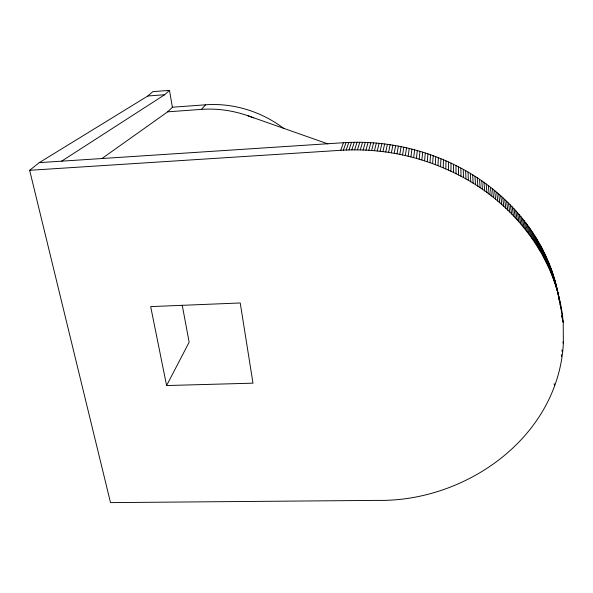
<?xml version="1.0" encoding="UTF-8"?>
<svg xmlns="http://www.w3.org/2000/svg" width="593" height="593" viewBox="0 0 593 593"><rect width="100%" height="100%" fill="white"/><g stroke="black" fill="none" stroke-linecap="round" stroke-linejoin="round"><path stroke-width="0.89" d="M563.217 322.473C557.724 257.11 511.915 199.982 453.482 172.489L453.519 164.343C419.51 147.805 381.188 140.274 343.451 142.72L39.279 162.63L29.65 170.295L110.513 502.619L377.141 500.388C466.187 502.093 558.072 437.093 563.35 343.651L563.217 322.473L561.897 316.484M453.482 172.489L450.939 171.273L451.036 163.157M450.939 171.273L448.375 170.087L448.53 162M448.375 170.087L445.795 168.938L446.01 160.873M445.795 168.938L443.193 167.819L443.475 159.776M443.193 167.819L440.577 166.729L440.925 158.709M440.577 166.729L437.953 165.669L438.36 157.679M437.953 165.669L435.306 164.646L435.773 156.678M435.306 164.646L432.645 163.653L433.179 155.707M432.645 163.653L429.969 162.697L430.57 154.773M429.969 162.697L427.279 161.77L427.946 153.869M427.279 161.77L424.581 160.873L425.307 152.994M424.581 160.873L421.868 160.014L422.661 152.156M421.868 160.014L419.14 159.191L420 151.348M419.14 159.191L416.405 158.398L417.324 150.578M416.405 158.398L413.655 157.642L414.648 149.844M413.655 157.642L410.897 156.923L411.957 149.132M410.897 156.923L408.132 156.233L409.252 148.465M408.132 156.233L405.36 155.581L406.546 147.827M405.36 155.581L402.573 154.966L403.826 147.227M402.573 154.966L399.786 154.38L401.105 146.656M399.786 154.38L396.984 153.832L398.377 146.123M29.65 170.295L340.73 150.303C358.587 149.177 376.57 150.207 394.182 153.32L395.635 145.619M391.373 152.838L392.892 145.159M388.563 152.394L390.15 144.722M385.739 151.986L387.399 144.329M382.922 151.615L384.642 143.966M380.098 151.282L381.885 143.639M377.267 150.978L379.127 143.35M374.435 150.718L376.362 143.091M371.603 150.489L373.597 142.869M368.772 150.288L370.833 142.683M365.948 150.133L368.068 142.528M363.116 150.014L365.303 142.416M360.285 149.925L362.545 142.327M357.46 149.873L359.781 142.283M354.629 149.859L357.023 142.268M351.812 149.881L354.266 142.29M348.995 149.933L351.516 142.35M346.179 150.029L348.773 142.446M343.369 150.155L346.023 142.572M340.73 150.303L343.451 142.72M166.596 385.546L150.674 306.603L240.232 302.971L252.989 383.167L166.596 385.546L189.145 342.22L182.229 305.173M102.137 158.39L167.7 111.825L201.412 109.386L205.601 104.798A108 97.096 31.2 0 1 283.832 128.473M167.7 111.825L172.415 107.229L205.601 104.798M61.613 161.17L164.669 94.732L169.465 90.381L172.415 107.229M39.279 162.63L147.827 95.999L152.898 91.641L169.465 90.381M147.827 95.999L164.669 94.732M394.182 153.32L396.984 153.832M247.941 115.761L327.951 143.914M453.519 164.343C506.34 189.567 549.259 239.068 558.769 297.76M556.582 286.886L559.51 299.925M555.404 282.246L560.489 304.669M554.766 279.926L557.109 290.466M558.51 296.204L561.319 309.42M554.084 277.613L556.412 288.109M560 304.231L560.37 305.914M560.748 307.589L561.682 311.792M553.373 275.308L555.685 285.759M561.26 310.791L562.008 314.171M552.617 273.01L554.922 283.41M561.919 314.853L562.29 316.543M561.793 315.52L562.357 318.07M551.831 270.712L554.114 281.075M562.372 319.442L562.742 321.154M551.008 268.421L553.276 278.74M550.148 266.138L552.402 276.412M549.259 263.855L551.49 274.092M548.325 261.587L550.541 271.779M547.361 259.326L549.555 269.474M546.361 257.073L548.532 267.176M545.33 254.834L547.472 264.886M544.255 252.596L546.375 262.61M562.979 341.887L563.35 343.651M543.151 250.372L545.249 260.342M542.009 248.163L544.085 258.081M540.831 245.954L542.877 255.835M561.897 350.011L562.268 351.797M539.623 243.767L541.646 253.604M538.377 241.588L540.371 251.38M561.297 354.607L561.66 356.408M537.102 239.416L539.059 249.164M535.783 237.267L537.718 246.97M534.441 235.124L536.339 244.783M533.055 232.997L534.93 242.611M531.647 230.885L533.485 240.461M530.194 228.779L532.003 238.319M528.711 226.696L530.483 236.192M527.199 224.628L528.934 234.079M525.657 222.583L527.355 231.989M554.129 383.664L554.44 385.406M524.079 220.544L525.739 229.906M522.463 218.528L524.093 227.853M520.824 216.527L522.411 225.807M519.149 214.547L520.698 223.783M517.444 212.583L518.949 221.782M515.702 210.634L517.17 219.795M513.938 208.706L515.361 217.831M558.895 298.538L559.132 300.088M512.137 206.801L513.523 215.882M510.314 204.919L511.648 213.954M508.453 203.051L509.75 212.049M506.57 201.212L507.816 210.167M504.65 199.389L505.859 208.306M502.708 197.588L503.865 206.468M500.737 195.809L501.848 204.652M498.735 194.052L499.795 202.858M496.704 192.325L497.72 201.094M494.651 190.612L495.615 199.344M492.568 188.93L493.487 197.625M490.463 187.269L491.323 195.927M488.328 185.631L489.136 194.259M486.171 184.023L486.927 192.614M483.984 182.444L484.689 190.998M481.775 180.88L482.428 189.404M479.544 179.353L480.137 187.84M477.283 177.848L477.832 186.298M475.008 176.366L475.497 184.786M472.703 174.92L473.132 183.304M470.375 173.497L470.753 181.851M468.033 172.103L468.351 180.428M465.661 170.732L465.92 179.027M463.274 169.398L463.474 177.663M460.865 168.093L461.006 176.321M458.433 166.811L458.522 175.017M455.987 165.566L456.01 173.742M201.412 109.386A109.735 98.327 30.9 0 1 253.559 117.888"/></g></svg>
